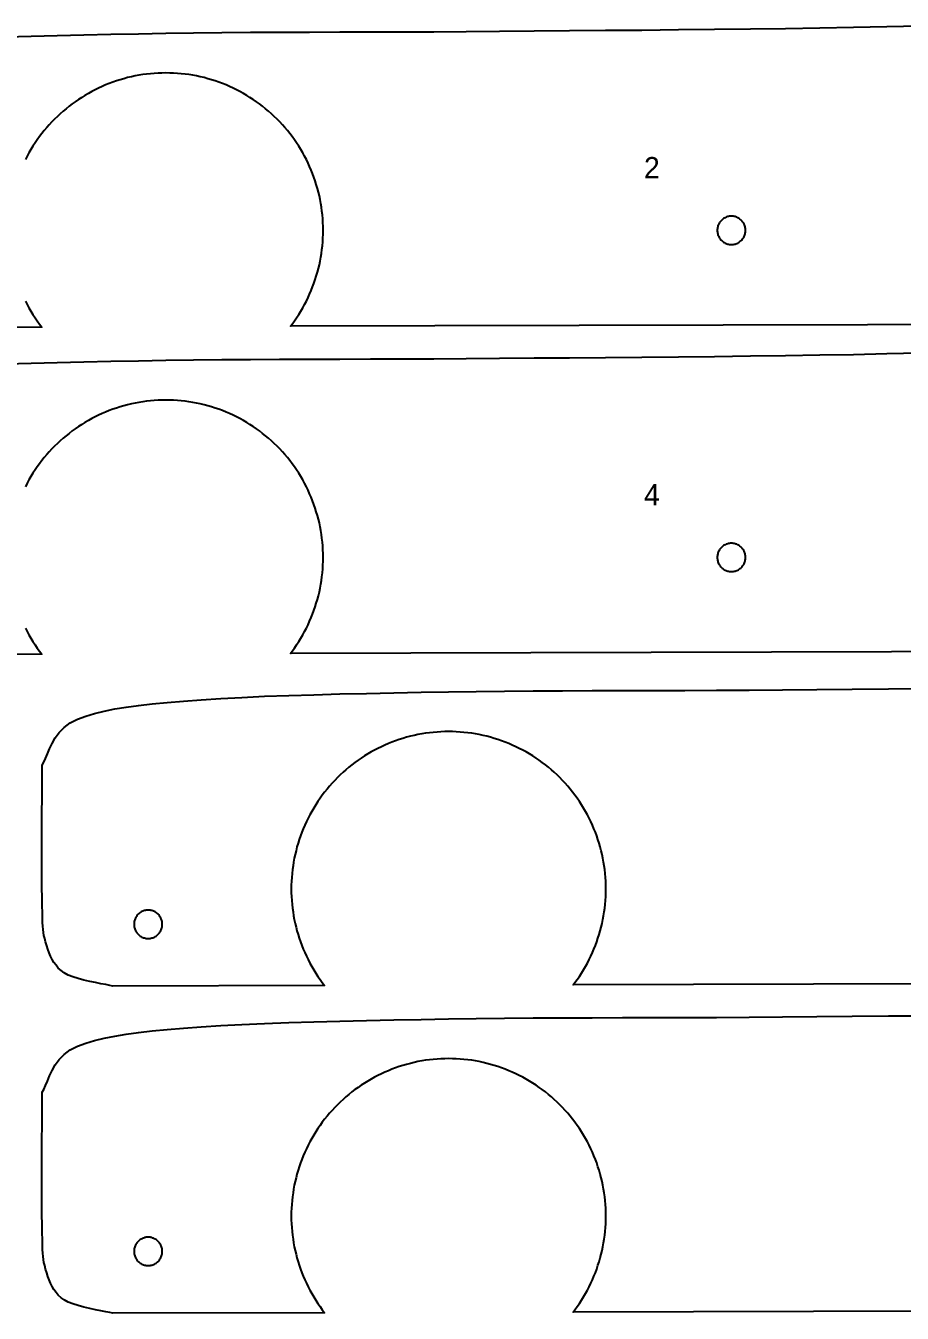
# Model space of a CAD drawing. Header units: metres. Extents: x 5 to 586, y 16 to 394.
# Drawn here: x 208.2 to 307.4, y 247.8 to 393.4 of the extents above; entities that cross this region are included whole.
import ezdxf
from ezdxf.enums import TextEntityAlignment as Align

# ---------------------------------------------------------------- set-up
doc = ezdxf.new("R2010")
doc.units = ezdxf.units.M
doc.layers.add('CORTAR', color=1, linetype='Continuous')
doc.layers.add('GRABAR', color=5, linetype='Continuous')

msp = doc.modelspace()

# ---------------------------------------------------------------- linework, layer by layer
at = {"layer": 'CORTAR'}
for points in [[(205.93, 392.16), (208.78, 392.24), (211.73, 392.32), (214.75, 392.39), (217.82, 392.46), (220.92, 392.51), (224.03, 392.57), (227.16, 392.62), (230.35, 392.65), (233.6, 392.67), (236.91, 392.69), (240.28, 392.7), (243.71, 392.71), (247.2, 392.72), (250.75, 392.73), (254.36, 392.74), (258.03, 392.77), (261.8, 392.8), (265.71, 392.83), (269.71, 392.86), (273.79, 392.9), (277.9, 392.93), (282.03, 392.97), (286.13, 393.01), (290.19, 393.06), (294.16, 393.11), (298.03, 393.17), (301.83, 393.24), (305.61, 393.32), (309.38, 393.41)], [(319.76, 359.63), (238.13, 359.41), (238.33, 359.67), (238.58, 360.02), (238.83, 360.38), (239.07, 360.75), (239.3, 361.12), (239.52, 361.5), (239.73, 361.88), (239.93, 362.27), (240.12, 362.66), (240.3, 363.06), (240.47, 363.46), (240.64, 363.86), (240.79, 364.27), (240.93, 364.69), (241.06, 365.1), (241.18, 365.52), (241.3, 365.94), (241.4, 366.37), (241.49, 366.8), (241.57, 367.23), (241.64, 367.66), (241.7, 368.09), (241.74, 368.52), (241.78, 368.96), (241.81, 369.4), (241.82, 369.83), (241.83, 370.27), (241.82, 370.71), (241.81, 371.14), (241.78, 371.58), (241.74, 372.01), (241.7, 372.45), (241.64, 372.88), (241.57, 373.31), (241.49, 373.74), (241.4, 374.17), (241.3, 374.59), (241.18, 375.02), (241.06, 375.44), (240.93, 375.85), (240.79, 376.27), (240.64, 376.68), (240.47, 377.08), (240.3, 377.48), (240.12, 377.88), (239.93, 378.27), (239.73, 378.66), (239.52, 379.04), (239.3, 379.42), (239.07, 379.79), (238.83, 380.16), (238.58, 380.52), (238.33, 380.87), (238.06, 381.22), (237.79, 381.56), (237.51, 381.9), (237.22, 382.22), (236.92, 382.54), (236.62, 382.86), (236.3, 383.16), (235.98, 383.46), (235.66, 383.75), (235.32, 384.03), (234.98, 384.3), (234.63, 384.57), (234.28, 384.82), (233.92, 385.07), (233.55, 385.31), (233.18, 385.54), (232.8, 385.76), (232.42, 385.97), (232.03, 386.17), (231.64, 386.36), (231.24, 386.54), (230.84, 386.71), (230.44, 386.88), (230.03, 387.03), (229.61, 387.17), (229.2, 387.3), (228.78, 387.42), (228.35, 387.54), (227.93, 387.64), (227.5, 387.73), (227.07, 387.81), (226.64, 387.88), (226.21, 387.94), (225.77, 387.98), (225.34, 388.02), (224.9, 388.05), (224.47, 388.06), (224.03, 388.07), (223.59, 388.06), (223.16, 388.05), (222.72, 388.02), (222.28, 387.98), (221.85, 387.94), (221.42, 387.88), (220.99, 387.81), (220.56, 387.73), (220.13, 387.64), (219.7, 387.54), (219.28, 387.42), (218.86, 387.3), (218.45, 387.17), (218.03, 387.03), (217.62, 386.88), (217.22, 386.71), (216.82, 386.54), (216.42, 386.36), (216.03, 386.17), (215.64, 385.97), (215.26, 385.76), (214.88, 385.54), (214.51, 385.31), (214.14, 385.07), (213.78, 384.82), (213.43, 384.57), (213.08, 384.3), (212.74, 384.03), (212.4, 383.75), (212.08, 383.46), (211.76, 383.16), (211.44, 382.86), (211.14, 382.54), (210.84, 382.22), (210.55, 381.9), (210.27, 381.56), (210, 381.22), (209.73, 380.87), (209.48, 380.52), (209.23, 380.16), (208.99, 379.79), (208.76, 379.42), (208.54, 379.04), (208.33, 378.66), (208.13, 378.27)], [(208.13, 362.27), (208.33, 361.88), (208.54, 361.5), (208.76, 361.12), (208.99, 360.75), (209.23, 360.38), (209.48, 360.02), (209.73, 359.67), (209.99, 359.33), (186.03, 359.27)], [(205.93, 355.16), (208.78, 355.24), (211.73, 355.32), (214.75, 355.39), (217.82, 355.46), (220.92, 355.51), (224.03, 355.57), (227.16, 355.62), (230.35, 355.65), (233.6, 355.67), (236.91, 355.69), (240.28, 355.7), (243.71, 355.71), (247.2, 355.72), (250.75, 355.73), (254.36, 355.74), (258.03, 355.77), (261.8, 355.8), (265.71, 355.83), (269.71, 355.86), (273.79, 355.9), (277.9, 355.93), (282.03, 355.97), (286.13, 356.01), (290.19, 356.06), (294.16, 356.11), (298.03, 356.17), (301.83, 356.24), (305.61, 356.32), (309.38, 356.41)], [(319.76, 322.63), (238.13, 322.41), (238.33, 322.67), (238.58, 323.02), (238.83, 323.38), (239.07, 323.75), (239.3, 324.12), (239.52, 324.5), (239.73, 324.88), (239.93, 325.27), (240.12, 325.66), (240.3, 326.06), (240.47, 326.46), (240.64, 326.86), (240.79, 327.27), (240.93, 327.69), (241.06, 328.1), (241.18, 328.52), (241.3, 328.94), (241.4, 329.37), (241.49, 329.8), (241.57, 330.23), (241.64, 330.66), (241.7, 331.09), (241.74, 331.52), (241.78, 331.96), (241.81, 332.4), (241.82, 332.83), (241.83, 333.27), (241.82, 333.71), (241.81, 334.14), (241.78, 334.58), (241.74, 335.01), (241.7, 335.45), (241.64, 335.88), (241.57, 336.31), (241.49, 336.74), (241.4, 337.17), (241.3, 337.59), (241.18, 338.02), (241.06, 338.44), (240.93, 338.85), (240.79, 339.27), (240.64, 339.68), (240.47, 340.08), (240.3, 340.48), (240.12, 340.88), (239.93, 341.27), (239.73, 341.66), (239.52, 342.04), (239.3, 342.42), (239.07, 342.79), (238.83, 343.16), (238.58, 343.52), (238.33, 343.87), (238.06, 344.22), (237.79, 344.56), (237.51, 344.9), (237.22, 345.22), (236.92, 345.54), (236.62, 345.86), (236.3, 346.16), (235.98, 346.46), (235.66, 346.75), (235.32, 347.03), (234.98, 347.3), (234.63, 347.57), (234.28, 347.82), (233.92, 348.07), (233.55, 348.31), (233.18, 348.54), (232.8, 348.76), (232.42, 348.97), (232.03, 349.17), (231.64, 349.36), (231.24, 349.54), (230.84, 349.71), (230.44, 349.88), (230.03, 350.03), (229.61, 350.17), (229.2, 350.3), (228.78, 350.42), (228.35, 350.54), (227.93, 350.64), (227.5, 350.73), (227.07, 350.81), (226.64, 350.88), (226.21, 350.94), (225.77, 350.98), (225.34, 351.02), (224.9, 351.05), (224.47, 351.06), (224.03, 351.07), (223.59, 351.06), (223.16, 351.05), (222.72, 351.02), (222.28, 350.98), (221.85, 350.94), (221.42, 350.88), (220.99, 350.81), (220.56, 350.73), (220.13, 350.64), (219.7, 350.54), (219.28, 350.42), (218.86, 350.3), (218.45, 350.17), (218.03, 350.03), (217.62, 349.88), (217.22, 349.71), (216.82, 349.54), (216.42, 349.36), (216.03, 349.17), (215.64, 348.97), (215.26, 348.76), (214.88, 348.54), (214.51, 348.31), (214.14, 348.07), (213.78, 347.82), (213.43, 347.57), (213.08, 347.3), (212.74, 347.03), (212.4, 346.75), (212.08, 346.46), (211.76, 346.16), (211.44, 345.86), (211.14, 345.54), (210.84, 345.22), (210.55, 344.9), (210.27, 344.56), (210, 344.22), (209.73, 343.87), (209.48, 343.52), (209.23, 343.16), (208.99, 342.79), (208.76, 342.42), (208.54, 342.04), (208.33, 341.66), (208.13, 341.27)], [(208.13, 325.27), (208.33, 324.88), (208.54, 324.5), (208.76, 324.12), (208.99, 323.75), (209.23, 323.38), (209.48, 323.02), (209.73, 322.67), (209.99, 322.33), (186.03, 322.27)], [(351.76, 285.13), (270.13, 284.91), (270.33, 285.17), (270.58, 285.52), (270.83, 285.88), (271.07, 286.25), (271.3, 286.62), (271.52, 287), (271.73, 287.38), (271.93, 287.77), (272.12, 288.16), (272.3, 288.56), (272.47, 288.96), (272.64, 289.36), (272.79, 289.77), (272.93, 290.19), (273.06, 290.6), (273.18, 291.02), (273.3, 291.44), (273.4, 291.87), (273.49, 292.3), (273.57, 292.73), (273.64, 293.16), (273.7, 293.59), (273.74, 294.02), (273.78, 294.46), (273.81, 294.9), (273.82, 295.33), (273.83, 295.77), (273.82, 296.21), (273.81, 296.64), (273.78, 297.08), (273.74, 297.51), (273.7, 297.95), (273.64, 298.38), (273.57, 298.81), (273.49, 299.24), (273.4, 299.67), (273.3, 300.09), (273.18, 300.52), (273.06, 300.94), (272.93, 301.35), (272.79, 301.77), (272.64, 302.18), (272.47, 302.58), (272.3, 302.98), (272.12, 303.38), (271.93, 303.77), (271.73, 304.16), (271.52, 304.54), (271.3, 304.92), (271.07, 305.29), (270.83, 305.66), (270.58, 306.02), (270.33, 306.37), (270.06, 306.72), (269.79, 307.06), (269.51, 307.4), (269.22, 307.72), (268.92, 308.04), (268.62, 308.36), (268.3, 308.66), (267.98, 308.96), (267.66, 309.25), (267.32, 309.53), (266.98, 309.8), (266.63, 310.07), (266.28, 310.32), (265.92, 310.57), (265.55, 310.81), (265.18, 311.04), (264.8, 311.26), (264.42, 311.47), (264.03, 311.67), (263.64, 311.86), (263.24, 312.04), (262.84, 312.21), (262.44, 312.38), (262.03, 312.53), (261.61, 312.67), (261.2, 312.8), (260.78, 312.92), (260.35, 313.04), (259.93, 313.14), (259.5, 313.23), (259.07, 313.31), (258.64, 313.38), (258.21, 313.44), (257.77, 313.48), (257.34, 313.52), (256.9, 313.55), (256.47, 313.56), (256.03, 313.57), (255.59, 313.56), (255.16, 313.55), (254.72, 313.52), (254.28, 313.48), (253.85, 313.44), (253.42, 313.38), (252.99, 313.31), (252.56, 313.23), (252.13, 313.14), (251.7, 313.04), (251.28, 312.92), (250.86, 312.8), (250.45, 312.67), (250.03, 312.53), (249.62, 312.38), (249.22, 312.21), (248.82, 312.04), (248.42, 311.86), (248.03, 311.67), (247.64, 311.47), (247.26, 311.26), (246.88, 311.04), (246.51, 310.81), (246.14, 310.57), (245.78, 310.32), (245.43, 310.07), (245.08, 309.8), (244.74, 309.53), (244.4, 309.25), (244.08, 308.96), (243.76, 308.66), (243.44, 308.36), (243.14, 308.04), (242.84, 307.72), (242.55, 307.4), (242.27, 307.06), (242, 306.72), (241.73, 306.37), (241.48, 306.02), (241.23, 305.66), (240.99, 305.29), (240.76, 304.92), (240.54, 304.54), (240.33, 304.16), (240.13, 303.77), (239.94, 303.38), (239.76, 302.98), (239.58, 302.58), (239.42, 302.18), (239.27, 301.77), (239.13, 301.35), (239, 300.94), (238.87, 300.52), (238.76, 300.09), (238.66, 299.67), (238.57, 299.24), (238.49, 298.81), (238.42, 298.38), (238.36, 297.95), (238.32, 297.51), (238.28, 297.08), (238.25, 296.64), (238.23, 296.21), (238.23, 295.77), (238.23, 295.33), (238.25, 294.9), (238.28, 294.46), (238.32, 294.02), (238.36, 293.59), (238.42, 293.16), (238.49, 292.73), (238.57, 292.3), (238.66, 291.87), (238.76, 291.44), (238.87, 291.02), (239, 290.6), (239.13, 290.19), (239.27, 289.77), (239.42, 289.36), (239.58, 288.96), (239.76, 288.56), (239.94, 288.16), (240.13, 287.77), (240.33, 287.38), (240.54, 287), (240.76, 286.62), (240.99, 286.25), (241.23, 285.88), (241.48, 285.52), (241.73, 285.17), (241.99, 284.83), (218.03, 284.77), (217.69, 284.85), (217.23, 284.94), (216.68, 285.05), (216.06, 285.17), (215.41, 285.3), (214.75, 285.45), (214.1, 285.63), (213.5, 285.82), (212.97, 286.03), (212.53, 286.27), (212.17, 286.53), (211.86, 286.82), (211.6, 287.13), (211.36, 287.45), (211.16, 287.8), (210.98, 288.17), (210.83, 288.55), (210.69, 288.94), (210.56, 289.35), (210.43, 289.77), (210.32, 290.16), (210.23, 290.51), (210.17, 290.84), (210.13, 291.18), (210.1, 291.55), (210.08, 291.98), (210.07, 292.49), (210.06, 293.11), (210.05, 293.86), (210.03, 294.77), (210.01, 295.93), (210, 297.37), (210, 299.01), (210, 300.77), (210, 302.58), (210.01, 304.37), (210.02, 306.06), (210.02, 307.57), (210.03, 308.83), (210.03, 309.77), (210.22, 310.09), (210.41, 310.52), (210.62, 311.04), (210.86, 311.62), (211.15, 312.23), (211.52, 312.86), (211.52, 312.86), (211.97, 313.47), (212.53, 314.04), (213.21, 314.55), (214.03, 314.97), (214.96, 315.32), (215.97, 315.62), (217.05, 315.89), (218.24, 316.13), (219.53, 316.34), (220.94, 316.53), (222.49, 316.7), (224.17, 316.86), (226.02, 317.02), (228.03, 317.17), (230.24, 317.32), (232.64, 317.44), (235.21, 317.56), (237.93, 317.66), (240.78, 317.74), (243.73, 317.82), (246.75, 317.89), (249.82, 317.96), (252.92, 318.01), (256.03, 318.07), (259.16, 318.12), (262.35, 318.15), (265.6, 318.17), (268.91, 318.19), (272.28, 318.2), (275.71, 318.21), (279.2, 318.22), (282.75, 318.23), (286.36, 318.24), (290.03, 318.27), (293.8, 318.3), (297.71, 318.33), (301.71, 318.36), (305.79, 318.4), (309.9, 318.43)], [(351.76, 248.13), (270.13, 247.91), (270.33, 248.17), (270.58, 248.52), (270.83, 248.88), (271.07, 249.25), (271.3, 249.62), (271.52, 250), (271.73, 250.38), (271.93, 250.77), (272.12, 251.16), (272.3, 251.56), (272.47, 251.96), (272.64, 252.36), (272.79, 252.77), (272.93, 253.19), (273.06, 253.6), (273.18, 254.02), (273.3, 254.44), (273.4, 254.87), (273.49, 255.3), (273.57, 255.73), (273.64, 256.16), (273.7, 256.59), (273.74, 257.02), (273.78, 257.46), (273.81, 257.9), (273.82, 258.33), (273.83, 258.77), (273.82, 259.21), (273.81, 259.64), (273.78, 260.08), (273.74, 260.51), (273.7, 260.95), (273.64, 261.38), (273.57, 261.81), (273.49, 262.24), (273.4, 262.67), (273.3, 263.09), (273.18, 263.52), (273.06, 263.94), (272.93, 264.35), (272.79, 264.77), (272.64, 265.18), (272.47, 265.58), (272.3, 265.98), (272.12, 266.38), (271.93, 266.77), (271.73, 267.16), (271.52, 267.54), (271.3, 267.92), (271.07, 268.29), (270.83, 268.66), (270.58, 269.02), (270.33, 269.37), (270.06, 269.72), (269.79, 270.06), (269.51, 270.4), (269.22, 270.72), (268.92, 271.04), (268.62, 271.36), (268.3, 271.66), (267.98, 271.96), (267.66, 272.25), (267.32, 272.53), (266.98, 272.8), (266.63, 273.07), (266.28, 273.32), (265.92, 273.57), (265.55, 273.81), (265.18, 274.04), (264.8, 274.26), (264.42, 274.47), (264.03, 274.67), (263.64, 274.86), (263.24, 275.04), (262.84, 275.21), (262.44, 275.38), (262.03, 275.53), (261.61, 275.67), (261.2, 275.8), (260.78, 275.92), (260.35, 276.04), (259.93, 276.14), (259.5, 276.23), (259.07, 276.31), (258.64, 276.38), (258.21, 276.44), (257.77, 276.48), (257.34, 276.52), (256.9, 276.55), (256.47, 276.56), (256.03, 276.57), (255.59, 276.56), (255.16, 276.55), (254.72, 276.52), (254.28, 276.48), (253.85, 276.44), (253.42, 276.38), (252.99, 276.31), (252.56, 276.23), (252.13, 276.14), (251.7, 276.04), (251.28, 275.92), (250.86, 275.8), (250.45, 275.67), (250.03, 275.53), (249.62, 275.38), (249.22, 275.21), (248.82, 275.04), (248.42, 274.86), (248.03, 274.67), (247.64, 274.47), (247.26, 274.26), (246.88, 274.04), (246.51, 273.81), (246.14, 273.57), (245.78, 273.32), (245.43, 273.07), (245.08, 272.8), (244.74, 272.53), (244.4, 272.25), (244.08, 271.96), (243.76, 271.66), (243.44, 271.36), (243.14, 271.04), (242.84, 270.72), (242.55, 270.4), (242.27, 270.06), (242, 269.72), (241.73, 269.37), (241.48, 269.02), (241.23, 268.66), (240.99, 268.29), (240.76, 267.92), (240.54, 267.54), (240.33, 267.16), (240.13, 266.77), (239.94, 266.38), (239.76, 265.98), (239.58, 265.58), (239.42, 265.18), (239.27, 264.77), (239.13, 264.35), (239, 263.94), (238.87, 263.52), (238.76, 263.09), (238.66, 262.67), (238.57, 262.24), (238.49, 261.81), (238.42, 261.38), (238.36, 260.95), (238.32, 260.51), (238.28, 260.08), (238.25, 259.64), (238.23, 259.21), (238.23, 258.77), (238.23, 258.33), (238.25, 257.9), (238.28, 257.46), (238.32, 257.02), (238.36, 256.59), (238.42, 256.16), (238.49, 255.73), (238.57, 255.3), (238.66, 254.87), (238.76, 254.44), (238.87, 254.02), (239, 253.6), (239.13, 253.19), (239.27, 252.77), (239.42, 252.36), (239.58, 251.96), (239.76, 251.56), (239.94, 251.16), (240.13, 250.77), (240.33, 250.38), (240.54, 250), (240.76, 249.62), (240.99, 249.25), (241.23, 248.88), (241.48, 248.52), (241.73, 248.17), (241.99, 247.83), (218.03, 247.77), (217.69, 247.85), (217.23, 247.94), (216.68, 248.05), (216.06, 248.17), (215.41, 248.3), (214.75, 248.45), (214.1, 248.63), (213.5, 248.82), (212.97, 249.03), (212.53, 249.27), (212.17, 249.53), (211.86, 249.82), (211.6, 250.13), (211.36, 250.45), (211.16, 250.8), (210.98, 251.17), (210.83, 251.55), (210.69, 251.94), (210.56, 252.35), (210.43, 252.77), (210.32, 253.16), (210.23, 253.51), (210.17, 253.84), (210.13, 254.18), (210.1, 254.55), (210.08, 254.98), (210.07, 255.49), (210.06, 256.11), (210.05, 256.86), (210.03, 257.77), (210.01, 258.93), (210, 260.37), (210, 262.01), (210, 263.77), (210, 265.58), (210.01, 267.37), (210.02, 269.06), (210.02, 270.57), (210.03, 271.83), (210.03, 272.77), (210.22, 273.09), (210.41, 273.52), (210.62, 274.04), (210.86, 274.62), (211.15, 275.23), (211.52, 275.86), (211.52, 275.86), (211.97, 276.47), (212.53, 277.04), (213.21, 277.55), (214.03, 277.97), (214.96, 278.32), (215.97, 278.62), (217.05, 278.89), (218.24, 279.13), (219.53, 279.34), (220.94, 279.53), (222.49, 279.7), (224.17, 279.86), (226.02, 280.02), (228.03, 280.17), (230.24, 280.32), (232.64, 280.44), (235.21, 280.56), (237.93, 280.66), (240.78, 280.74), (243.73, 280.82), (246.75, 280.89), (249.82, 280.96), (252.92, 281.01), (256.03, 281.07), (259.16, 281.12), (262.35, 281.15), (265.6, 281.17), (268.91, 281.19), (272.28, 281.2), (275.71, 281.21), (279.2, 281.22), (282.75, 281.23), (286.36, 281.24), (290.03, 281.27), (293.8, 281.3), (297.71, 281.33), (301.71, 281.36), (305.79, 281.4), (309.9, 281.43)]]:
    msp.add_lwpolyline(points, dxfattribs=at)
for points in [[(289.6, 370.58), (289.57, 370.68), (289.54, 370.78), (289.51, 370.88), (289.46, 370.98), (289.42, 371.07), (289.36, 371.16), (289.3, 371.24), (289.23, 371.32), (289.16, 371.4), (289.08, 371.47), (289, 371.54), (288.92, 371.6), (288.83, 371.66), (288.74, 371.7), (288.64, 371.75), (288.54, 371.78), (288.44, 371.82), (288.34, 371.84), (288.24, 371.86), (288.13, 371.87), (288.03, 371.87), (287.92, 371.87), (287.82, 371.86), (287.72, 371.84), (287.62, 371.82), (287.52, 371.78), (287.42, 371.75), (287.32, 371.7), (287.23, 371.66), (287.14, 371.6), (287.06, 371.54), (286.97, 371.47), (286.9, 371.4), (286.83, 371.32), (286.76, 371.24), (286.7, 371.16), (286.64, 371.07), (286.59, 370.98), (286.55, 370.88), (286.51, 370.78), (286.48, 370.68), (286.46, 370.58), (286.44, 370.48), (286.43, 370.37), (286.43, 370.27), (286.43, 370.16), (286.44, 370.06), (286.46, 369.96), (286.48, 369.86), (286.51, 369.76), (286.55, 369.66), (286.59, 369.56), (286.64, 369.47), (286.7, 369.38), (286.76, 369.3), (286.83, 369.21), (286.9, 369.14), (286.97, 369.07), (287.06, 369), (287.14, 368.94), (287.23, 368.88), (287.32, 368.83), (287.42, 368.79), (287.52, 368.75), (287.62, 368.72), (287.72, 368.7), (287.82, 368.68), (287.92, 368.67), (288.03, 368.67), (288.13, 368.67), (288.24, 368.68), (288.34, 368.7), (288.44, 368.72), (288.54, 368.75), (288.64, 368.79), (288.74, 368.83), (288.83, 368.88), (288.92, 368.94), (289, 369), (289.08, 369.07), (289.16, 369.14), (289.23, 369.21), (289.3, 369.3), (289.36, 369.38), (289.42, 369.47), (289.46, 369.56), (289.51, 369.66), (289.54, 369.76), (289.57, 369.86), (289.6, 369.96), (289.62, 370.06), (289.63, 370.16), (289.63, 370.27), (289.63, 370.37), (289.62, 370.48), (289.6, 370.58)], [(289.6, 333.58), (289.57, 333.68), (289.54, 333.78), (289.51, 333.88), (289.46, 333.98), (289.42, 334.07), (289.36, 334.16), (289.3, 334.24), (289.23, 334.32), (289.16, 334.4), (289.08, 334.47), (289, 334.54), (288.92, 334.6), (288.83, 334.66), (288.74, 334.7), (288.64, 334.75), (288.54, 334.78), (288.44, 334.82), (288.34, 334.84), (288.24, 334.86), (288.13, 334.87), (288.03, 334.87), (287.92, 334.87), (287.82, 334.86), (287.72, 334.84), (287.62, 334.82), (287.52, 334.78), (287.42, 334.75), (287.32, 334.7), (287.23, 334.66), (287.14, 334.6), (287.06, 334.54), (286.97, 334.47), (286.9, 334.4), (286.83, 334.32), (286.76, 334.24), (286.7, 334.16), (286.64, 334.07), (286.59, 333.98), (286.55, 333.88), (286.51, 333.78), (286.48, 333.68), (286.46, 333.58), (286.44, 333.48), (286.43, 333.37), (286.43, 333.27), (286.43, 333.16), (286.44, 333.06), (286.46, 332.96), (286.48, 332.86), (286.51, 332.76), (286.55, 332.66), (286.59, 332.56), (286.64, 332.47), (286.7, 332.38), (286.76, 332.3), (286.83, 332.21), (286.9, 332.14), (286.97, 332.07), (287.06, 332), (287.14, 331.94), (287.23, 331.88), (287.32, 331.83), (287.42, 331.79), (287.52, 331.75), (287.62, 331.72), (287.72, 331.7), (287.82, 331.68), (287.92, 331.67), (288.03, 331.67), (288.13, 331.67), (288.24, 331.68), (288.34, 331.7), (288.44, 331.72), (288.54, 331.75), (288.64, 331.79), (288.74, 331.83), (288.83, 331.88), (288.92, 331.94), (289, 332), (289.08, 332.07), (289.16, 332.14), (289.23, 332.21), (289.3, 332.3), (289.36, 332.38), (289.42, 332.47), (289.46, 332.56), (289.51, 332.66), (289.54, 332.76), (289.57, 332.86), (289.6, 332.96), (289.62, 333.06), (289.63, 333.16), (289.63, 333.27), (289.63, 333.37), (289.62, 333.48), (289.6, 333.58)], [(223.57, 292.18), (223.54, 292.28), (223.51, 292.38), (223.46, 292.48), (223.42, 292.57), (223.36, 292.66), (223.3, 292.74), (223.23, 292.82), (223.16, 292.9), (223.08, 292.97), (223, 293.04), (222.92, 293.1), (222.83, 293.16), (222.74, 293.2), (222.64, 293.25), (222.54, 293.28), (222.44, 293.32), (222.34, 293.34), (222.24, 293.36), (222.13, 293.37), (222.03, 293.37), (221.92, 293.37), (221.82, 293.36), (221.72, 293.34), (221.62, 293.32), (221.52, 293.28), (221.42, 293.25), (221.32, 293.2), (221.23, 293.16), (221.14, 293.1), (221.06, 293.04), (220.97, 292.97), (220.9, 292.9), (220.83, 292.82), (220.76, 292.74), (220.7, 292.66), (220.64, 292.57), (220.59, 292.48), (220.55, 292.38), (220.51, 292.28), (220.48, 292.18), (220.46, 292.08), (220.44, 291.98), (220.43, 291.87), (220.43, 291.77), (220.43, 291.66), (220.44, 291.56), (220.46, 291.46), (220.48, 291.36), (220.51, 291.26), (220.55, 291.16), (220.59, 291.06), (220.64, 290.97), (220.7, 290.88), (220.76, 290.8), (220.83, 290.71), (220.9, 290.64), (220.97, 290.57), (221.06, 290.5), (221.14, 290.44), (221.23, 290.38), (221.32, 290.33), (221.42, 290.29), (221.52, 290.25), (221.62, 290.22), (221.72, 290.2), (221.82, 290.18), (221.92, 290.17), (222.03, 290.17), (222.13, 290.17), (222.24, 290.18), (222.34, 290.2), (222.44, 290.22), (222.54, 290.25), (222.64, 290.29), (222.74, 290.33), (222.83, 290.38), (222.92, 290.44), (223, 290.5), (223.08, 290.57), (223.16, 290.64), (223.23, 290.71), (223.3, 290.8), (223.36, 290.88), (223.42, 290.97), (223.46, 291.06), (223.51, 291.16), (223.54, 291.26), (223.57, 291.36), (223.6, 291.46), (223.62, 291.56), (223.63, 291.66), (223.63, 291.77), (223.63, 291.87), (223.62, 291.98), (223.6, 292.08), (223.57, 292.18)], [(223.57, 255.18), (223.54, 255.28), (223.51, 255.38), (223.46, 255.48), (223.42, 255.57), (223.36, 255.66), (223.3, 255.74), (223.23, 255.82), (223.16, 255.9), (223.08, 255.97), (223, 256.04), (222.92, 256.1), (222.83, 256.16), (222.74, 256.2), (222.64, 256.25), (222.54, 256.28), (222.44, 256.32), (222.34, 256.34), (222.24, 256.36), (222.13, 256.37), (222.03, 256.37), (221.92, 256.37), (221.82, 256.36), (221.72, 256.34), (221.62, 256.32), (221.52, 256.28), (221.42, 256.25), (221.32, 256.2), (221.23, 256.16), (221.14, 256.1), (221.06, 256.04), (220.97, 255.97), (220.9, 255.9), (220.83, 255.82), (220.76, 255.74), (220.7, 255.66), (220.64, 255.57), (220.59, 255.48), (220.55, 255.38), (220.51, 255.28), (220.48, 255.18), (220.46, 255.08), (220.44, 254.98), (220.43, 254.87), (220.43, 254.77), (220.43, 254.66), (220.44, 254.56), (220.46, 254.46), (220.48, 254.36), (220.51, 254.26), (220.55, 254.16), (220.59, 254.06), (220.64, 253.97), (220.7, 253.88), (220.76, 253.8), (220.83, 253.71), (220.9, 253.64), (220.97, 253.57), (221.06, 253.5), (221.14, 253.44), (221.23, 253.38), (221.32, 253.33), (221.42, 253.29), (221.52, 253.25), (221.62, 253.22), (221.72, 253.2), (221.82, 253.18), (221.92, 253.17), (222.03, 253.17), (222.13, 253.17), (222.24, 253.18), (222.34, 253.2), (222.44, 253.22), (222.54, 253.25), (222.64, 253.29), (222.74, 253.33), (222.83, 253.38), (222.92, 253.44), (223, 253.5), (223.08, 253.57), (223.16, 253.64), (223.23, 253.71), (223.3, 253.8), (223.36, 253.88), (223.42, 253.97), (223.46, 254.06), (223.51, 254.16), (223.54, 254.26), (223.57, 254.36), (223.6, 254.46), (223.62, 254.56), (223.63, 254.66), (223.63, 254.77), (223.63, 254.87), (223.62, 254.98), (223.6, 255.08), (223.57, 255.18)]]:
    msp.add_lwpolyline(points, close=True, dxfattribs=at)

# ---------------------------------------------------------------- texts
at = {"layer": 'GRABAR'}
for s, p in [('2', (279.03, 375.44)), ('4', (279.03, 338.44))]:
    msp.add_text(s, height=2.4, dxfattribs=at).set_placement(p, align=Align.BOTTOM_CENTER)

doc.saveas('drawing.dxf')
